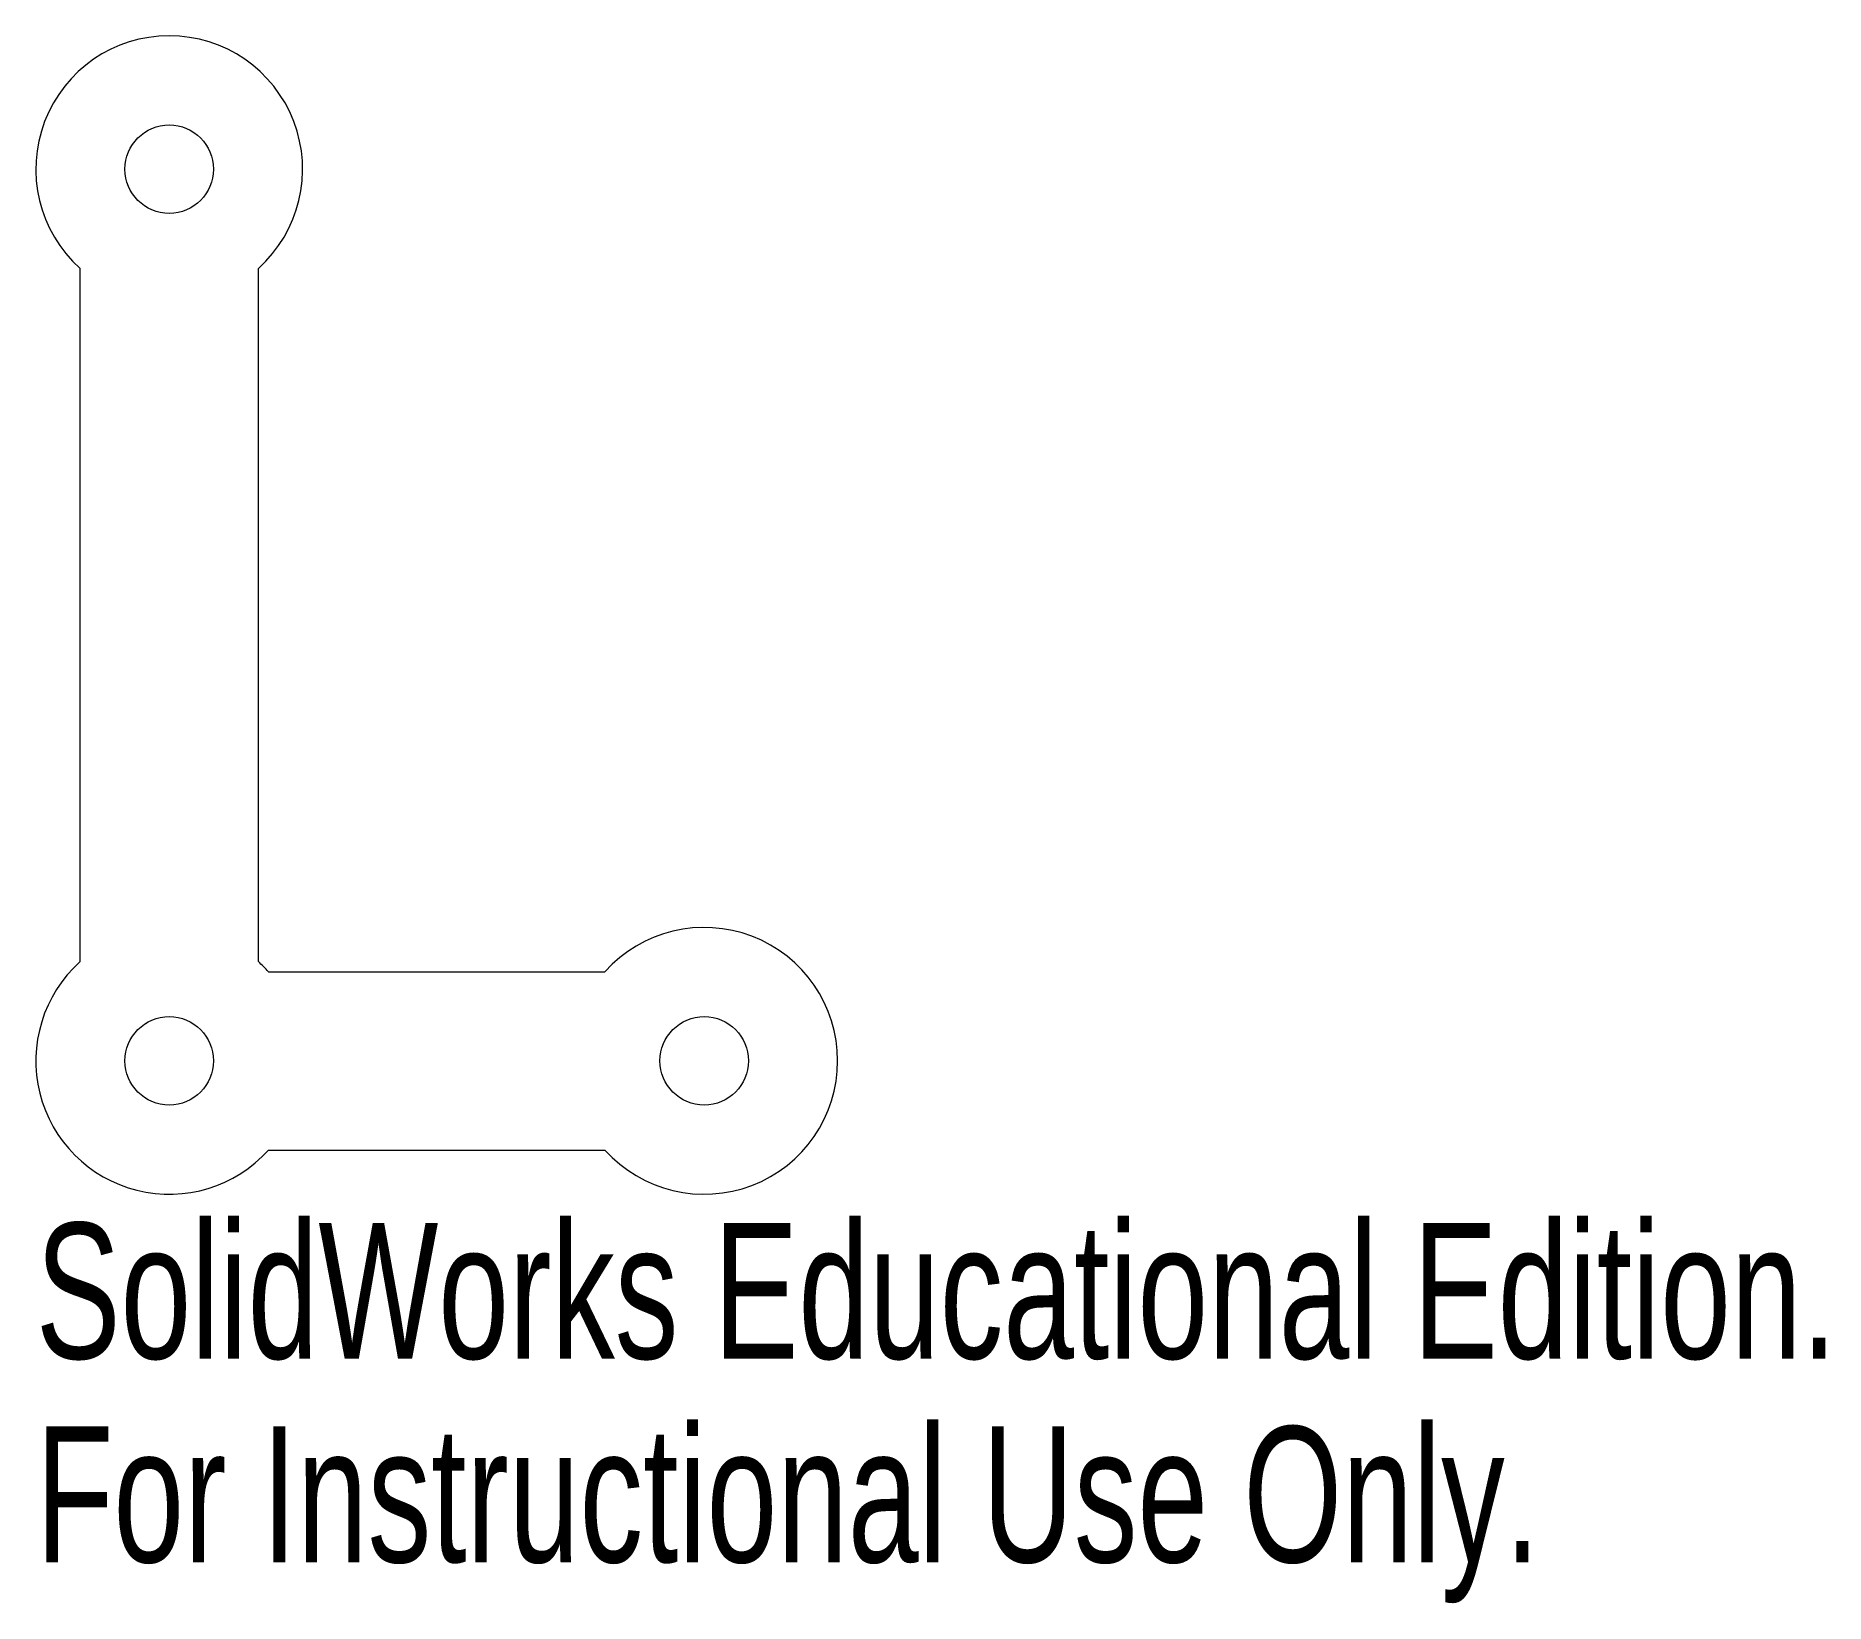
# Model space of a CAD drawing. Header units: inches. Extents: x -1.46 to 1.05, y -0.87 to 1.33.
import ezdxf

# ---------------------------------------------------------------- set-up
doc = ezdxf.new("R2010")
doc.units = ezdxf.units.IN
doc.header["$MEASUREMENT"] = 0
doc.styles.add('SLDTEXTSTYLE0', font='TXT', dxfattribs={"width": 0.7})

msp = doc.modelspace()

# ---------------------------------------------------------------- linework, layer by layer
at = {"color": 7, "linetype": 'Continuous', "lineweight": 15}
for p, q in [((-1.395, 0.0314), (-1.395, 1.0032)), ((-1.145, 0.0314), (-1.145, 1.0032)), ((-1.1309, 0.0173), (-0.6591, 0.0173)), ((-1.1309, -0.2327), (-0.6591, -0.2327))]:
    msp.add_line(p, q, dxfattribs=at)
for centre in [(-1.27, 1.1423), (-1.27, -0.1077), (-0.52, -0.1077)]:
    msp.add_circle(centre, 0.062, dxfattribs=at)
for centre, start, end in [((-1.27, 1.1423), 311.9453, 228.0547), ((-0.52, -0.1077), 221.9453, 138.0547), ((-1.27, -0.1077), 131.9453, 318.0547), ((-1.27, -0.1077), 41.9453, 48.0547)]:
    msp.add_arc(centre, 0.187, start, end, dxfattribs=at)

# ---------------------------------------------------------------- texts
at = {"color": 7, "linetype": 'Continuous', "char_height": 0.1903, "attachment_point": 1, "style": 'SLDTEXTSTYLE0'}
for s, insert in [('SolidWorks Educational Edition.', (-1.457, -0.3349)), ('For Instructional Use Only.', (-1.457, -0.6203))]:
    msp.add_mtext(s, dxfattribs=dict(at, insert=insert))

doc.saveas('drawing.dxf')
